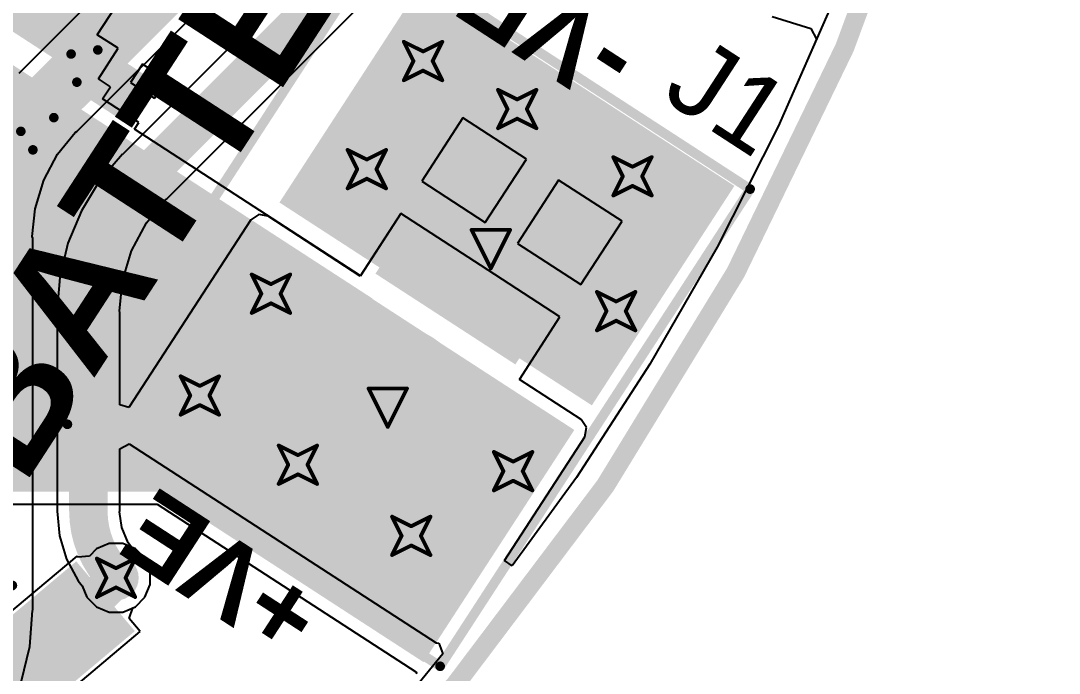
# Model space of a CAD drawing. Header units: inches. Extents: x -5 to 426, y -53 to 116.
# Drawn here: x 48.07 to 61.79, y -40.98 to -32.36 of the extents above; entities that cross this region are included whole.
import ezdxf

# ---------------------------------------------------------------- set-up
doc = ezdxf.new("R2010")
doc.units = ezdxf.units.IN
for name, color, linetype in [('Board Outline', 216, 'Continuous'), ('Bottom Layer', 5, 'Continuous'), ('Bottom Solder', 6, 'Continuous'), ('Drill Drawing', 1, 'Continuous'), ('Multi-Layer', 9, 'Continuous'), ('Pad Holes', 156, 'Continuous'), ('Top Layer', 1, 'Continuous'), ('Top Overlay', 2, 'Continuous'), ('Top Paste', 8, 'Continuous'), ('Top Solder', 216, 'Continuous'), ('Via Holes', 16, 'Continuous')]:
    doc.layers.add(name, color=color, linetype=linetype)
doc.styles.add('Arial', font='', dxfattribs={"height": 0.2})
doc.styles.add('Arial_Bold', font='', dxfattribs={"height": 0.2})
doc.styles.get('Arial').set_extended_font_data('Arial')
doc.styles.get('Arial_Bold').set_extended_font_data('Arial', bold=True)

# ---------------------------------------------------------------- blocks, each defined once
blk = doc.blocks.new('WS2812B_XF02_W_28')
at = {"layer": 'Top Layer'}
for points in [[(-3.25, 2.15), (-1.75, 2.15), (-1.75, 1.15), (-3.25, 1.15)], [(3.25, 1.15), (1.75, 1.15), (1.75, 2.15), (3.25, 2.15)], [(-3.25, -1.15), (-1.75, -1.15), (-1.75, -2.15), (-3.25, -2.15)], [(1.75, -1.15), (3.25, -1.15), (3.25, -2.15), (1.75, -2.15)]]:
    blk.add_hatch(color=1, dxfattribs=at).paths.add_polyline_path(points)
at = {"layer": 'Top Paste'}
for points in [[(-3.25, 2.15), (-1.75, 2.15), (-1.75, 1.15), (-3.25, 1.15)], [(3.25, 1.15), (1.75, 1.15), (1.75, 2.15), (3.25, 2.15)], [(-3.25, -1.15), (-1.75, -1.15), (-1.75, -2.15), (-3.25, -2.15)], [(1.75, -1.15), (3.25, -1.15), (3.25, -2.15), (1.75, -2.15)]]:
    blk.add_hatch(color=8, dxfattribs=at).paths.add_polyline_path(points)
at = {"layer": 'Top Solder'}
for points in [[(-3.352, 2.252), (-1.648, 2.252), (-1.648, 1.048), (-3.352, 1.048)], [(3.352, 1.048), (1.648, 1.048), (1.648, 2.252), (3.352, 2.252)], [(-3.352, -1.048), (-1.648, -1.048), (-1.648, -2.252), (-3.352, -2.252)], [(1.648, -1.048), (3.352, -1.048), (3.352, -2.252), (1.648, -2.252)]]:
    blk.add_hatch(color=216, dxfattribs=at).paths.add_polyline_path(points)
at = {"layer": 'Top Overlay'}
for points in [[(-2.5, 2.551, 0.127, 0.127, 0), (2.5, 2.551, 0.127, 0.127, 0)], [(-3.556, 1.803, 0.254, 0.254, 0), (-3.556, 1.549, 0.254, 0.254, 0)], [(-3.556, 1.803, 0.254, 0.254, 0), (-3.429, 1.676, 0.254, 0.254, 0)], [(-3.556, 1.549, 0.254, 0.254, 0), (-3.429, 1.676, 0.254, 0.254, 0)], [(-2.5, -2.551, 0.127, 0.127, 0), (2.5, -2.551, 0.127, 0.127, 0)]]:
    blk.add_lwpolyline(points, format="xyseb", dxfattribs=at)
for points in [[(-2.532, 2.551, 0.0635, 0.0635, 1), (-2.468, 2.551, 0.0635, 0.0635, 1)], [(2.468, 2.551, 0.0635, 0.0635, 1), (2.532, 2.551, 0.0635, 0.0635, 1)], [(-3.62, 1.803, 0.127, 0.127, 1), (-3.493, 1.803, 0.127, 0.127, 1)], [(-3.62, 1.803, 0.127, 0.127, 1), (-3.493, 1.803, 0.127, 0.127, 1)], [(-3.493, 1.676, 0.127, 0.127, 1), (-3.366, 1.676, 0.127, 0.127, 1)], [(-3.493, 1.676, 0.127, 0.127, 1), (-3.366, 1.676, 0.127, 0.127, 1)], [(-3.619, 1.549, 0.127, 0.127, 1), (-3.493, 1.549, 0.127, 0.127, 1)], [(-3.619, 1.549, 0.127, 0.127, 1), (-3.493, 1.549, 0.127, 0.127, 1)], [(-2.532, -2.551, 0.0635, 0.0635, 1), (-2.468, -2.551, 0.0635, 0.0635, 1)], [(2.468, -2.551, 0.0635, 0.0635, 1), (2.532, -2.551, 0.0635, 0.0635, 1)]]:
    blk.add_lwpolyline(points, format="xyseb", close=True, dxfattribs=at)
blk = doc.blocks.new('B2B_XH_A_LF__SN___90')
at = {"layer": 'Bottom Layer'}
blk.add_hatch(color=5, dxfattribs=at).paths.add_polyline_path([(-2.25, 1), (-0.25, 1), (-0.25, -1), (-2.25, -1)])
h = blk.add_hatch(color=5, dxfattribs=at)
edge = h.paths.add_edge_path()
edge.add_arc((1.25, 0), 1, 0, 360)
at = {"layer": 'Bottom Solder'}
blk.add_hatch(color=6, dxfattribs=at).paths.add_polyline_path([(-2.352, 1.102), (-0.148, 1.102), (-0.148, -1.102), (-2.352, -1.102)])
h = blk.add_hatch(color=6, dxfattribs=at)
edge = h.paths.add_edge_path()
edge.add_arc((1.25, 0), 1.102, 0, 360)
at = {"layer": 'Multi-Layer'}
blk.add_hatch(color=9, dxfattribs=at).paths.add_polyline_path([(-2.25, 1), (-0.25, 1), (-0.25, -1), (-2.25, -1)])
h = blk.add_hatch(color=9, dxfattribs=at)
edge = h.paths.add_edge_path()
edge.add_arc((1.25, 0), 1, 0, 360)
at = {"layer": 'Pad Holes'}
h = blk.add_hatch(color=7, dxfattribs=at)
edge = h.paths.add_edge_path()
edge.add_arc((-1.25, 0), 0.5, 0, 360)
h = blk.add_hatch(color=7, dxfattribs=at)
edge = h.paths.add_edge_path()
edge.add_arc((1.25, 0), 0.5, 0, 360)
at = {"layer": 'Top Layer'}
blk.add_hatch(color=1, dxfattribs=at).paths.add_polyline_path([(-2.25, 1), (-0.25, 1), (-0.25, -1), (-2.25, -1)])
h = blk.add_hatch(color=1, dxfattribs=at)
edge = h.paths.add_edge_path()
edge.add_arc((1.25, 0), 1, 0, 360)
at = {"layer": 'Top Solder'}
blk.add_hatch(color=216, dxfattribs=at).paths.add_polyline_path([(-2.352, 1.102), (-0.148, 1.102), (-0.148, -1.102), (-2.352, -1.102)])
h = blk.add_hatch(color=216, dxfattribs=at)
edge = h.paths.add_edge_path()
edge.add_arc((1.25, 0), 1.102, 0, 360)
at = {"layer": 'Top Overlay'}
for points in [[(-3.782, -3.432, 0.127, 0.127, 0), (-3.782, 2.442, 0.127, 0.127, 0)], [(3.74, 2.442, 0.127, 0.127, 0), (-3.782, 2.442, 0.127, 0.127, 0)], [(3.74, -3.432, 0.127, 0.127, 0), (3.74, 2.442, 0.127, 0.127, 0)], [(3.74, -3.432, 0.127, 0.127, 0), (-3.782, -3.432, 0.127, 0.127, 0)]]:
    blk.add_lwpolyline(points, format="xyseb", dxfattribs=at)
for points in [[(-3.814, 2.442, 0.0635, 0.0635, 1), (-3.75, 2.442, 0.0635, 0.0635, 1)], [(-3.814, 2.442, 0.0635, 0.0635, 1), (-3.75, 2.442, 0.0635, 0.0635, 1)], [(3.708, 2.442, 0.0635, 0.0635, 1), (3.772, 2.442, 0.0635, 0.0635, 1)], [(3.708, 2.442, 0.0635, 0.0635, 1), (3.772, 2.442, 0.0635, 0.0635, 1)], [(3.708, -3.432, 0.0635, 0.0635, 1), (3.772, -3.432, 0.0635, 0.0635, 1)], [(3.708, -3.432, 0.0635, 0.0635, 1), (3.772, -3.432, 0.0635, 0.0635, 1)]]:
    blk.add_lwpolyline(points, format="xyseb", close=True, dxfattribs=at)
blk = doc.blocks.new('C___0402_108')
at = {"layer": 'Top Layer'}
for points in [[(-0.699, -0.318), (-0.699, 0.317), (-0.241, 0.317), (-0.241, -0.318)], [(0.241, -0.318), (0.241, 0.317), (0.699, 0.317), (0.699, -0.318)]]:
    blk.add_hatch(color=1, dxfattribs=at).paths.add_polyline_path(points)
at = {"layer": 'Top Paste'}
for points in [[(-0.699, -0.318), (-0.699, 0.317), (-0.241, 0.317), (-0.241, -0.318)], [(0.241, -0.318), (0.241, 0.317), (0.699, 0.317), (0.699, -0.318)]]:
    blk.add_hatch(color=8, dxfattribs=at).paths.add_polyline_path(points)
at = {"layer": 'Top Solder'}
for points in [[(-0.758, -0.378), (-0.758, 0.377), (-0.181, 0.377), (-0.181, -0.378)], [(0.181, -0.378), (0.181, 0.377), (0.758, 0.377), (0.758, -0.378)]]:
    blk.add_hatch(color=216, dxfattribs=at).paths.add_polyline_path(points)
at = {"layer": 'Top Overlay'}
for points in [[(-0.787, -0.406, 0.127, 0.127, 0), (-0.787, 0.406, 0.127, 0.127, 0)], [(-0.279, 0.406, 0.127, 0.127, 0), (-0.787, 0.406, 0.127, 0.127, 0)], [(0.787, 0.406, 0.127, 0.127, 0), (0.279, 0.406, 0.127, 0.127, 0)], [(0.787, -0.406, 0.127, 0.127, 0), (0.787, 0.406, 0.127, 0.127, 0)], [(-0.279, -0.406, 0.127, 0.127, 0), (-0.787, -0.406, 0.127, 0.127, 0)], [(0.787, -0.406, 0.127, 0.127, 0), (0.279, -0.406, 0.127, 0.127, 0)]]:
    blk.add_lwpolyline(points, format="xyseb", dxfattribs=at)
for points in [[(-0.819, 0.406, 0.0635, 0.0635, 1), (-0.756, 0.406, 0.0635, 0.0635, 1)], [(-0.819, 0.406, 0.0635, 0.0635, 1), (-0.756, 0.406, 0.0635, 0.0635, 1)], [(-0.311, 0.406, 0.0635, 0.0635, 1), (-0.248, 0.406, 0.0635, 0.0635, 1)], [(0.248, 0.406, 0.0635, 0.0635, 1), (0.311, 0.406, 0.0635, 0.0635, 1)], [(0.756, 0.406, 0.0635, 0.0635, 1), (0.819, 0.406, 0.0635, 0.0635, 1)], [(0.756, 0.406, 0.0635, 0.0635, 1), (0.819, 0.406, 0.0635, 0.0635, 1)], [(-0.819, -0.406, 0.0635, 0.0635, 1), (-0.756, -0.406, 0.0635, 0.0635, 1)], [(-0.819, -0.406, 0.0635, 0.0635, 1), (-0.756, -0.406, 0.0635, 0.0635, 1)], [(-0.311, -0.406, 0.0635, 0.0635, 1), (-0.248, -0.406, 0.0635, 0.0635, 1)], [(0.248, -0.406, 0.0635, 0.0635, 1), (0.311, -0.406, 0.0635, 0.0635, 1)], [(0.756, -0.406, 0.0635, 0.0635, 1), (0.819, -0.406, 0.0635, 0.0635, 1)], [(0.756, -0.406, 0.0635, 0.0635, 1), (0.819, -0.406, 0.0635, 0.0635, 1)]]:
    blk.add_lwpolyline(points, format="xyseb", close=True, dxfattribs=at)
blk = doc.blocks.new('C___0805_111')
at = {"layer": 'Top Layer'}
for points in [[(-1.524, 0.762), (-0.508, 0.762), (-0.508, -0.762), (-1.524, -0.762)], [(0.508, 0.762), (1.524, 0.762), (1.524, -0.762), (0.508, -0.762)]]:
    blk.add_hatch(color=1, dxfattribs=at).paths.add_polyline_path(points)
at = {"layer": 'Top Paste'}
for points in [[(-1.524, 0.762), (-0.508, 0.762), (-0.508, -0.762), (-1.524, -0.762)], [(0.508, 0.762), (1.524, 0.762), (1.524, -0.762), (0.508, -0.762)]]:
    blk.add_hatch(color=8, dxfattribs=at).paths.add_polyline_path(points)
at = {"layer": 'Top Solder'}
for points in [[(-1.594, 0.832), (-0.438, 0.832), (-0.438, -0.832), (-1.594, -0.832)], [(0.438, 0.832), (1.594, 0.832), (1.594, -0.832), (0.438, -0.832)]]:
    blk.add_hatch(color=216, dxfattribs=at).paths.add_polyline_path(points)
at = {"layer": 'Top Overlay'}
for points in [[(-1.626, -0.864, 0.127, 0.127, 0), (-1.626, 0.864, 0.127, 0.127, 0)], [(-0.61, 0.864, 0.127, 0.127, 0), (-1.626, 0.864, 0.127, 0.127, 0)], [(1.626, 0.864, 0.127, 0.127, 0), (0.61, 0.864, 0.127, 0.127, 0)], [(1.626, -0.864, 0.127, 0.127, 0), (1.626, 0.864, 0.127, 0.127, 0)], [(-0.61, -0.864, 0.127, 0.127, 0), (-1.626, -0.864, 0.127, 0.127, 0)], [(1.626, -0.864, 0.127, 0.127, 0), (0.61, -0.864, 0.127, 0.127, 0)]]:
    blk.add_lwpolyline(points, format="xyseb", dxfattribs=at)
for points in [[(-1.657, 0.864, 0.0635, 0.0635, 1), (-1.594, 0.864, 0.0635, 0.0635, 1)], [(-1.657, 0.864, 0.0635, 0.0635, 1), (-1.594, 0.864, 0.0635, 0.0635, 1)], [(-0.641, 0.864, 0.0635, 0.0635, 1), (-0.578, 0.864, 0.0635, 0.0635, 1)], [(0.578, 0.864, 0.0635, 0.0635, 1), (0.641, 0.864, 0.0635, 0.0635, 1)], [(1.594, 0.864, 0.0635, 0.0635, 1), (1.657, 0.864, 0.0635, 0.0635, 1)], [(1.594, 0.864, 0.0635, 0.0635, 1), (1.657, 0.864, 0.0635, 0.0635, 1)], [(-1.657, -0.864, 0.0635, 0.0635, 1), (-1.594, -0.864, 0.0635, 0.0635, 1)], [(-1.657, -0.864, 0.0635, 0.0635, 1), (-1.594, -0.864, 0.0635, 0.0635, 1)], [(-0.641, -0.864, 0.0635, 0.0635, 1), (-0.578, -0.864, 0.0635, 0.0635, 1)], [(0.578, -0.864, 0.0635, 0.0635, 1), (0.641, -0.864, 0.0635, 0.0635, 1)], [(1.594, -0.864, 0.0635, 0.0635, 1), (1.657, -0.864, 0.0635, 0.0635, 1)], [(1.594, -0.864, 0.0635, 0.0635, 1), (1.657, -0.864, 0.0635, 0.0635, 1)]]:
    blk.add_lwpolyline(points, format="xyseb", close=True, dxfattribs=at)

msp = doc.modelspace()

# ---------------------------------------------------------------- hatches: boundary and pattern name
at = {"layer": 'Bottom Layer'}
for points in [[(53.372, -31.86), (51.488, -34.76), (55.617, -37.442), (57.501, -34.541)], [(51.248, -35.081), (49.511, -37.756), (53.647, -40.443), (55.385, -37.767)]]:
    msp.add_hatch(color=5, dxfattribs=at).paths.add_polyline_path(points)
h = msp.add_hatch(color=5, dxfattribs=at)
edge = h.paths.add_edge_path()
edge.add_arc((53.386, -32.89), 0.3, 0, 360)
h = msp.add_hatch(color=5, dxfattribs=at)
edge = h.paths.add_edge_path()
edge.add_arc((54.63, -33.525), 0.3, 0, 360)
h = msp.add_hatch(color=5, dxfattribs=at)
edge = h.paths.add_edge_path()
edge.add_arc((52.643, -34.319), 0.3, 0, 360)
h = msp.add_hatch(color=5, dxfattribs=at)
edge = h.paths.add_edge_path()
edge.add_arc((56.154, -34.414), 0.3, 0, 360)
h = msp.add_hatch(color=5, dxfattribs=at)
edge = h.paths.add_edge_path()
edge.add_arc((51.376, -35.966), 0.3, 0, 360)
h = msp.add_hatch(color=5, dxfattribs=at)
edge = h.paths.add_edge_path()
edge.add_arc((55.938, -36.196), 0.3, 0, 360)
h = msp.add_hatch(color=5, dxfattribs=at)
edge = h.paths.add_edge_path()
edge.add_arc((50.436, -37.312), 0.3, 0, 360)
h = msp.add_hatch(color=5, dxfattribs=at)
edge = h.paths.add_edge_path()
edge.add_arc((51.732, -38.227), 0.3, 0, 360)
h = msp.add_hatch(color=5, dxfattribs=at)
edge = h.paths.add_edge_path()
edge.add_arc((54.576, -38.312), 0.3, 0, 360)
h = msp.add_hatch(color=5, dxfattribs=at)
edge = h.paths.add_edge_path()
edge.add_arc((53.23, -39.167), 0.3, 0, 360)
h = msp.add_hatch(color=5, dxfattribs=at)
edge = h.paths.add_edge_path()
edge.add_arc((49.328, -39.722), 0.3, 0, 360)
at = {"layer": 'Top Layer'}
for points in [[(47.064, -32.358), (46.159, -33.752), (51.815, -37.425), (52.72, -36.031)], [(47.03, -32.395), (44.157, -35.819), (46.227, -37.557), (49.1, -34.133)], [(50.572, -34.642), (48.579, -37.71), (53.392, -40.836), (55.385, -37.767)], [(40.441, -38.583), (51.151, -38.583), (51.151, -35.033), (40.441, -35.033)]]:
    msp.add_hatch(color=1, dxfattribs=at).paths.add_polyline_path(points)
h = msp.add_hatch(color=1, dxfattribs=at)
edge = h.paths.add_edge_path()
edge.add_arc((53.386, -32.89), 0.3, 0, 360)
h = msp.add_hatch(color=1, dxfattribs=at)
edge = h.paths.add_edge_path()
edge.add_arc((54.63, -33.525), 0.3, 0, 360)
h = msp.add_hatch(color=1, dxfattribs=at)
edge = h.paths.add_edge_path()
edge.add_arc((52.643, -34.319), 0.3, 0, 360)
h = msp.add_hatch(color=1, dxfattribs=at)
edge = h.paths.add_edge_path()
edge.add_arc((56.154, -34.414), 0.3, 0, 360)
h = msp.add_hatch(color=1, dxfattribs=at)
edge = h.paths.add_edge_path()
edge.add_arc((51.376, -35.966), 0.3, 0, 360)
h = msp.add_hatch(color=1, dxfattribs=at)
edge = h.paths.add_edge_path()
edge.add_arc((55.938, -36.196), 0.3, 0, 360)
h = msp.add_hatch(color=1, dxfattribs=at)
edge = h.paths.add_edge_path()
edge.add_arc((50.436, -37.312), 0.3, 0, 360)
h = msp.add_hatch(color=1, dxfattribs=at)
edge = h.paths.add_edge_path()
edge.add_arc((51.732, -38.227), 0.3, 0, 360)
h = msp.add_hatch(color=1, dxfattribs=at)
edge = h.paths.add_edge_path()
edge.add_arc((54.576, -38.312), 0.3, 0, 360)
h = msp.add_hatch(color=1, dxfattribs=at)
edge = h.paths.add_edge_path()
edge.add_arc((53.23, -39.167), 0.3, 0, 360)
h = msp.add_hatch(color=1, dxfattribs=at)
edge = h.paths.add_edge_path()
edge.add_arc((49.328, -39.722), 0.3, 0, 360)
at = {"layer": 'Via Holes'}
h = msp.add_hatch(color=7, dxfattribs=at)
edge = h.paths.add_edge_path()
edge.add_arc((53.386, -32.89), 0.15, 0, 360)
h = msp.add_hatch(color=7, dxfattribs=at)
edge = h.paths.add_edge_path()
edge.add_arc((54.63, -33.525), 0.15, 0, 360)
h = msp.add_hatch(color=7, dxfattribs=at)
edge = h.paths.add_edge_path()
edge.add_arc((52.643, -34.319), 0.15, 0, 360)
h = msp.add_hatch(color=7, dxfattribs=at)
edge = h.paths.add_edge_path()
edge.add_arc((56.154, -34.414), 0.15, 0, 360)
h = msp.add_hatch(color=7, dxfattribs=at)
edge = h.paths.add_edge_path()
edge.add_arc((51.376, -35.966), 0.15, 0, 360)
h = msp.add_hatch(color=7, dxfattribs=at)
edge = h.paths.add_edge_path()
edge.add_arc((55.938, -36.196), 0.15, 0, 360)
h = msp.add_hatch(color=7, dxfattribs=at)
edge = h.paths.add_edge_path()
edge.add_arc((50.436, -37.312), 0.15, 0, 360)
h = msp.add_hatch(color=7, dxfattribs=at)
edge = h.paths.add_edge_path()
edge.add_arc((51.732, -38.227), 0.15, 0, 360)
h = msp.add_hatch(color=7, dxfattribs=at)
edge = h.paths.add_edge_path()
edge.add_arc((54.576, -38.312), 0.15, 0, 360)
h = msp.add_hatch(color=7, dxfattribs=at)
edge = h.paths.add_edge_path()
edge.add_arc((53.23, -39.167), 0.15, 0, 360)
h = msp.add_hatch(color=7, dxfattribs=at)
edge = h.paths.add_edge_path()
edge.add_arc((49.328, -39.722), 0.15, 0, 360)

# ---------------------------------------------------------------- linework, layer by layer
at = {"layer": 'Board Outline'}
msp.add_lwpolyline([(49.772, 6.348, 0.254, 0.254, -1.144567), (-0.298, -38.441, 0.254, 0.254, 0)], format="xyseb", dxfattribs=at)
at = {"layer": 'Bottom Layer'}
for p, q in [((56.359, -24.736), (48.042, -33.053)), ((48.811, -33.822), (57.128, -25.505)), ((58.075, -25.463), (49.414, -34.124)), ((50, -34.71), (58.661, -26.049)), ((58.799, -32.12), (58.079, -33.754)), ((53.913, -33.642), (53.369, -34.48)), ((54.752, -34.186), (53.913, -33.642)), ((58.079, -33.754), (57.273, -35.349)), ((48.557, -34.12), (48.79, -33.836)), ((48.79, -33.836), (48.811, -33.822)), ((48.372, -34.467), (48.557, -34.12)), ((49.413, -34.123), (49.112, -34.476)), ((49.414, -34.124), (49.413, -34.123)), ((54.207, -35.025), (54.752, -34.186)), ((48.258, -34.843), (48.372, -34.467)), ((49.112, -34.476), (48.87, -34.871)), ((53.369, -34.48), (54.207, -35.025)), ((55.178, -34.463), (54.633, -35.302)), ((56.017, -35.008), (55.178, -34.463)), ((49.731, -35.029), (49.984, -34.721)), ((49.984, -34.721), (50, -34.71)), ((48.222, -35.209), (48.258, -34.843)), ((48.87, -34.871), (48.692, -35.3)), ((51.11, -34.991), (49.499, -37.471)), ((51.214, -34.92), (51.11, -34.991)), ((51.338, -34.943), (51.214, -34.92)), ((52.555, -35.733), (51.338, -34.943)), ((53.092, -34.906), (52.555, -35.733)), ((54.144, -35.589), (53.092, -34.906)), ((49.534, -35.398), (49.731, -35.029)), ((55.472, -35.846), (56.017, -35.008)), ((48.227, -35.233), (48.222, -35.209)), ((48.227, -40.148), (48.227, -35.233)), ((48.692, -35.3), (48.584, -35.751)), ((49.413, -35.797), (49.534, -35.398)), ((54.633, -35.302), (55.472, -35.846)), ((57.273, -35.349), (56.384, -36.898)), ((55.195, -36.272), (54.144, -35.589)), ((48.584, -35.751), (48.548, -36.213)), ((49.374, -36.195), (49.413, -35.797)), ((48.548, -36.213), (48.549, -36.213)), ((48.549, -36.213), (48.549, -38.841)), ((49.377, -36.213), (49.374, -36.195)), ((49.377, -37.435), (49.377, -36.213)), ((54.659, -37.099), (55.195, -36.272)), ((56.384, -36.898), (55.413, -38.397)), ((55.475, -37.629), (54.659, -37.099)), ((49.499, -37.471), (49.377, -37.435)), ((55.546, -37.733), (55.475, -37.629)), ((55.523, -37.857), (55.546, -37.733)), ((54.461, -39.493), (55.523, -37.857)), ((49.377, -38.018), (49.504, -37.949)), ((49.504, -37.949), (53.558, -40.581)), ((49.377, -38.841), (49.377, -38.018)), ((55.413, -38.397), (54.565, -39.565)), ((48.549, -38.841), (48.549, -38.841)), ((48.549, -38.841), (48.581, -39.165)), ((49.376, -38.848), (49.377, -38.841)), ((49.403, -39.057), (49.376, -38.848)), ((49.487, -39.258), (49.403, -39.057)), ((48.581, -39.165), (48.675, -39.476)), ((49.532, -39.316), (49.487, -39.258)), ((49.584, -39.338), (49.532, -39.316)), ((49.711, -39.465), (49.584, -39.338)), ((48.675, -39.476), (48.828, -39.763)), ((49.78, -39.632), (49.711, -39.465)), ((54.565, -39.565), (54.461, -39.493)), ((49.78, -39.812), (49.78, -39.632)), ((48.828, -39.763), (48.883, -39.829)), ((48.883, -39.829), (48.944, -39.978)), ((49.711, -39.978), (49.78, -39.812)), ((48.944, -39.978), (49.072, -40.105)), ((49.584, -40.105), (49.711, -39.978)), ((48.188, -40.63), (48.225, -40.156)), ((48.225, -40.156), (48.227, -40.148)), ((49.072, -40.105), (49.238, -40.174)), ((49.238, -40.174), (49.418, -40.174)), ((49.418, -40.174), (49.584, -40.105)), ((53.558, -40.581), (53.596, -40.588)), ((53.596, -40.588), (53.647, -40.727)), ((48.075, -41.101), (48.188, -40.63)), ((53.647, -40.727), (53.239, -41.23))]:
    msp.add_line(p, q, dxfattribs=at)
for points in [[(48.427, -33.437, 0.762, 0.762, 0), (56.743, -25.121, 0.762, 0.762, 0)], [(49.707, -34.417, 0.508, 0.508, 0), (58.368, -25.756, 0.508, 0.508, 0)], [(47.683, -35.233, 0.762, 0.762, -0.198912), (48.427, -33.437, 0.762, 0.762, 0)], [(48.963, -36.213, 0.508, 0.508, -0.198912), (49.707, -34.417, 0.508, 0.508, 0)], [(48.963, -38.841, 0.508, 0.508, 0), (48.963, -36.213, 0.508, 0.508, 0)], [(49.328, -39.722, 0.508, 0.508, -0.198912), (48.963, -38.841, 0.508, 0.508, 0)]]:
    msp.add_lwpolyline(points, format="xyseb", dxfattribs=at)
for points in [[(48.236, -33.437, 0.381, 0.381, 1), (48.617, -33.437, 0.381, 0.381, 1)], [(48.236, -33.437, 0.381, 0.381, 1), (48.617, -33.437, 0.381, 0.381, 1)], [(49.58, -34.417, 0.254, 0.254, 1), (49.834, -34.417, 0.254, 0.254, 1)], [(49.58, -34.417, 0.254, 0.254, 1), (49.834, -34.417, 0.254, 0.254, 1)], [(48.836, -36.213, 0.254, 0.254, 1), (49.09, -36.213, 0.254, 0.254, 1)], [(48.836, -36.213, 0.254, 0.254, 1), (49.09, -36.213, 0.254, 0.254, 1)], [(48.836, -38.841, 0.254, 0.254, 1), (49.09, -38.841, 0.254, 0.254, 1)], [(48.836, -38.841, 0.254, 0.254, 1), (49.09, -38.841, 0.254, 0.254, 1)], [(49.201, -39.722, 0.254, 0.254, 1), (49.455, -39.722, 0.254, 0.254, 1)]]:
    msp.add_lwpolyline(points, format="xyseb", close=True, dxfattribs=at)
at = {"layer": 'Drill Drawing'}
for points in [[(53.132, -32.636, 0.0508, 0.0508, 0), (53.386, -32.763, 0.0508, 0.0508, 0)], [(53.132, -32.636, 0.0508, 0.0508, 0), (53.259, -32.89, 0.0508, 0.0508, 0)], [(53.386, -32.763, 0.0508, 0.0508, 0), (53.64, -32.636, 0.0508, 0.0508, 0)], [(53.513, -32.89, 0.0508, 0.0508, 0), (53.64, -32.636, 0.0508, 0.0508, 0)], [(53.132, -33.144, 0.0508, 0.0508, 0), (53.259, -32.89, 0.0508, 0.0508, 0)], [(53.513, -32.89, 0.0508, 0.0508, 0), (53.64, -33.144, 0.0508, 0.0508, 0)], [(53.132, -33.144, 0.0508, 0.0508, 0), (53.386, -33.017, 0.0508, 0.0508, 0)], [(53.386, -33.017, 0.0508, 0.0508, 0), (53.64, -33.144, 0.0508, 0.0508, 0)], [(54.376, -33.271, 0.0508, 0.0508, 0), (54.63, -33.398, 0.0508, 0.0508, 0)], [(54.376, -33.271, 0.0508, 0.0508, 0), (54.503, -33.525, 0.0508, 0.0508, 0)], [(54.63, -33.398, 0.0508, 0.0508, 0), (54.884, -33.271, 0.0508, 0.0508, 0)], [(54.757, -33.525, 0.0508, 0.0508, 0), (54.884, -33.271, 0.0508, 0.0508, 0)], [(54.376, -33.779, 0.0508, 0.0508, 0), (54.503, -33.525, 0.0508, 0.0508, 0)], [(54.757, -33.525, 0.0508, 0.0508, 0), (54.884, -33.779, 0.0508, 0.0508, 0)], [(54.376, -33.779, 0.0508, 0.0508, 0), (54.63, -33.652, 0.0508, 0.0508, 0)], [(54.63, -33.652, 0.0508, 0.0508, 0), (54.884, -33.779, 0.0508, 0.0508, 0)], [(52.389, -34.065, 0.0508, 0.0508, 0), (52.643, -34.192, 0.0508, 0.0508, 0)], [(52.389, -34.065, 0.0508, 0.0508, 0), (52.516, -34.319, 0.0508, 0.0508, 0)], [(52.643, -34.192, 0.0508, 0.0508, 0), (52.897, -34.065, 0.0508, 0.0508, 0)], [(52.77, -34.319, 0.0508, 0.0508, 0), (52.897, -34.065, 0.0508, 0.0508, 0)], [(55.9, -34.16, 0.0508, 0.0508, 0), (56.154, -34.287, 0.0508, 0.0508, 0)], [(55.9, -34.16, 0.0508, 0.0508, 0), (56.027, -34.414, 0.0508, 0.0508, 0)], [(56.154, -34.287, 0.0508, 0.0508, 0), (56.408, -34.16, 0.0508, 0.0508, 0)], [(56.281, -34.414, 0.0508, 0.0508, 0), (56.408, -34.16, 0.0508, 0.0508, 0)], [(52.389, -34.573, 0.0508, 0.0508, 0), (52.516, -34.319, 0.0508, 0.0508, 0)], [(52.77, -34.319, 0.0508, 0.0508, 0), (52.897, -34.573, 0.0508, 0.0508, 0)], [(52.389, -34.573, 0.0508, 0.0508, 0), (52.643, -34.446, 0.0508, 0.0508, 0)], [(52.643, -34.446, 0.0508, 0.0508, 0), (52.897, -34.573, 0.0508, 0.0508, 0)], [(55.9, -34.668, 0.0508, 0.0508, 0), (56.027, -34.414, 0.0508, 0.0508, 0)], [(56.281, -34.414, 0.0508, 0.0508, 0), (56.408, -34.668, 0.0508, 0.0508, 0)], [(55.9, -34.668, 0.0508, 0.0508, 0), (56.154, -34.541, 0.0508, 0.0508, 0)], [(56.154, -34.541, 0.0508, 0.0508, 0), (56.408, -34.668, 0.0508, 0.0508, 0)], [(54.028, -35.122, 0.0508, 0.0508, 0), (54.536, -35.122, 0.0508, 0.0508, 0)], [(54.028, -35.122, 0.0508, 0.0508, 0), (54.282, -35.63, 0.0508, 0.0508, 0)], [(54.282, -35.63, 0.0508, 0.0508, 0), (54.536, -35.122, 0.0508, 0.0508, 0)], [(51.122, -35.712, 0.0508, 0.0508, 0), (51.376, -35.839, 0.0508, 0.0508, 0)], [(51.122, -35.712, 0.0508, 0.0508, 0), (51.249, -35.966, 0.0508, 0.0508, 0)], [(51.376, -35.839, 0.0508, 0.0508, 0), (51.63, -35.712, 0.0508, 0.0508, 0)], [(51.503, -35.966, 0.0508, 0.0508, 0), (51.63, -35.712, 0.0508, 0.0508, 0)], [(51.122, -36.22, 0.0508, 0.0508, 0), (51.249, -35.966, 0.0508, 0.0508, 0)], [(51.503, -35.966, 0.0508, 0.0508, 0), (51.63, -36.22, 0.0508, 0.0508, 0)], [(55.684, -35.942, 0.0508, 0.0508, 0), (55.938, -36.069, 0.0508, 0.0508, 0)], [(55.684, -35.942, 0.0508, 0.0508, 0), (55.811, -36.196, 0.0508, 0.0508, 0)], [(55.938, -36.069, 0.0508, 0.0508, 0), (56.192, -35.942, 0.0508, 0.0508, 0)], [(56.065, -36.196, 0.0508, 0.0508, 0), (56.192, -35.942, 0.0508, 0.0508, 0)], [(51.122, -36.22, 0.0508, 0.0508, 0), (51.376, -36.093, 0.0508, 0.0508, 0)], [(51.376, -36.093, 0.0508, 0.0508, 0), (51.63, -36.22, 0.0508, 0.0508, 0)], [(55.684, -36.45, 0.0508, 0.0508, 0), (55.811, -36.196, 0.0508, 0.0508, 0)], [(56.065, -36.196, 0.0508, 0.0508, 0), (56.192, -36.45, 0.0508, 0.0508, 0)], [(55.684, -36.45, 0.0508, 0.0508, 0), (55.938, -36.323, 0.0508, 0.0508, 0)], [(55.938, -36.323, 0.0508, 0.0508, 0), (56.192, -36.45, 0.0508, 0.0508, 0)], [(50.182, -37.058, 0.0508, 0.0508, 0), (50.436, -37.185, 0.0508, 0.0508, 0)], [(50.182, -37.058, 0.0508, 0.0508, 0), (50.309, -37.312, 0.0508, 0.0508, 0)], [(50.436, -37.185, 0.0508, 0.0508, 0), (50.69, -37.058, 0.0508, 0.0508, 0)], [(50.563, -37.312, 0.0508, 0.0508, 0), (50.69, -37.058, 0.0508, 0.0508, 0)], [(52.666, -37.219, 0.0508, 0.0508, 0), (53.174, -37.219, 0.0508, 0.0508, 0)], [(52.666, -37.219, 0.0508, 0.0508, 0), (52.92, -37.727, 0.0508, 0.0508, 0)], [(52.92, -37.727, 0.0508, 0.0508, 0), (53.174, -37.219, 0.0508, 0.0508, 0)], [(50.182, -37.566, 0.0508, 0.0508, 0), (50.309, -37.312, 0.0508, 0.0508, 0)], [(50.563, -37.312, 0.0508, 0.0508, 0), (50.69, -37.566, 0.0508, 0.0508, 0)], [(50.182, -37.566, 0.0508, 0.0508, 0), (50.436, -37.439, 0.0508, 0.0508, 0)], [(50.436, -37.439, 0.0508, 0.0508, 0), (50.69, -37.566, 0.0508, 0.0508, 0)], [(51.478, -37.973, 0.0508, 0.0508, 0), (51.732, -38.1, 0.0508, 0.0508, 0)], [(51.478, -37.973, 0.0508, 0.0508, 0), (51.605, -38.227, 0.0508, 0.0508, 0)], [(51.732, -38.1, 0.0508, 0.0508, 0), (51.986, -37.973, 0.0508, 0.0508, 0)], [(51.859, -38.227, 0.0508, 0.0508, 0), (51.986, -37.973, 0.0508, 0.0508, 0)], [(54.322, -38.058, 0.0508, 0.0508, 0), (54.576, -38.185, 0.0508, 0.0508, 0)], [(54.322, -38.058, 0.0508, 0.0508, 0), (54.449, -38.312, 0.0508, 0.0508, 0)], [(54.576, -38.185, 0.0508, 0.0508, 0), (54.83, -38.058, 0.0508, 0.0508, 0)], [(54.703, -38.312, 0.0508, 0.0508, 0), (54.83, -38.058, 0.0508, 0.0508, 0)], [(51.478, -38.481, 0.0508, 0.0508, 0), (51.605, -38.227, 0.0508, 0.0508, 0)], [(51.859, -38.227, 0.0508, 0.0508, 0), (51.986, -38.481, 0.0508, 0.0508, 0)], [(54.322, -38.566, 0.0508, 0.0508, 0), (54.449, -38.312, 0.0508, 0.0508, 0)], [(54.703, -38.312, 0.0508, 0.0508, 0), (54.83, -38.566, 0.0508, 0.0508, 0)], [(51.478, -38.481, 0.0508, 0.0508, 0), (51.732, -38.354, 0.0508, 0.0508, 0)], [(51.732, -38.354, 0.0508, 0.0508, 0), (51.986, -38.481, 0.0508, 0.0508, 0)], [(54.322, -38.566, 0.0508, 0.0508, 0), (54.576, -38.439, 0.0508, 0.0508, 0)], [(54.576, -38.439, 0.0508, 0.0508, 0), (54.83, -38.566, 0.0508, 0.0508, 0)], [(52.976, -38.913, 0.0508, 0.0508, 0), (53.23, -39.04, 0.0508, 0.0508, 0)], [(52.976, -38.913, 0.0508, 0.0508, 0), (53.103, -39.167, 0.0508, 0.0508, 0)], [(53.23, -39.04, 0.0508, 0.0508, 0), (53.484, -38.913, 0.0508, 0.0508, 0)], [(53.357, -39.167, 0.0508, 0.0508, 0), (53.484, -38.913, 0.0508, 0.0508, 0)], [(52.976, -39.421, 0.0508, 0.0508, 0), (53.103, -39.167, 0.0508, 0.0508, 0)], [(53.357, -39.167, 0.0508, 0.0508, 0), (53.484, -39.421, 0.0508, 0.0508, 0)], [(52.976, -39.421, 0.0508, 0.0508, 0), (53.23, -39.294, 0.0508, 0.0508, 0)], [(53.23, -39.294, 0.0508, 0.0508, 0), (53.484, -39.421, 0.0508, 0.0508, 0)], [(49.074, -39.468, 0.0508, 0.0508, 0), (49.328, -39.595, 0.0508, 0.0508, 0)], [(49.074, -39.468, 0.0508, 0.0508, 0), (49.201, -39.722, 0.0508, 0.0508, 0)], [(49.328, -39.595, 0.0508, 0.0508, 0), (49.582, -39.468, 0.0508, 0.0508, 0)], [(49.455, -39.722, 0.0508, 0.0508, 0), (49.582, -39.468, 0.0508, 0.0508, 0)], [(49.074, -39.976, 0.0508, 0.0508, 0), (49.201, -39.722, 0.0508, 0.0508, 0)], [(49.455, -39.722, 0.0508, 0.0508, 0), (49.582, -39.976, 0.0508, 0.0508, 0)], [(49.074, -39.976, 0.0508, 0.0508, 0), (49.328, -39.849, 0.0508, 0.0508, 0)], [(49.328, -39.849, 0.0508, 0.0508, 0), (49.582, -39.976, 0.0508, 0.0508, 0)]]:
    msp.add_lwpolyline(points, format="xyseb", dxfattribs=at)
for points in [[(53.119, -32.636, 0.0254, 0.0254, 1), (53.145, -32.636, 0.0254, 0.0254, 1)], [(53.119, -32.636, 0.0254, 0.0254, 1), (53.145, -32.636, 0.0254, 0.0254, 1)], [(53.627, -32.636, 0.0254, 0.0254, 1), (53.653, -32.636, 0.0254, 0.0254, 1)], [(53.627, -32.636, 0.0254, 0.0254, 1), (53.653, -32.636, 0.0254, 0.0254, 1)], [(53.373, -32.763, 0.0254, 0.0254, 1), (53.399, -32.763, 0.0254, 0.0254, 1)], [(53.373, -32.763, 0.0254, 0.0254, 1), (53.399, -32.763, 0.0254, 0.0254, 1)], [(53.246, -32.89, 0.0254, 0.0254, 1), (53.272, -32.89, 0.0254, 0.0254, 1)], [(53.246, -32.89, 0.0254, 0.0254, 1), (53.272, -32.89, 0.0254, 0.0254, 1)], [(53.5, -32.89, 0.0254, 0.0254, 1), (53.526, -32.89, 0.0254, 0.0254, 1)], [(53.5, -32.89, 0.0254, 0.0254, 1), (53.526, -32.89, 0.0254, 0.0254, 1)], [(53.373, -33.017, 0.0254, 0.0254, 1), (53.399, -33.017, 0.0254, 0.0254, 1)], [(53.373, -33.017, 0.0254, 0.0254, 1), (53.399, -33.017, 0.0254, 0.0254, 1)], [(53.119, -33.144, 0.0254, 0.0254, 1), (53.145, -33.144, 0.0254, 0.0254, 1)], [(53.119, -33.144, 0.0254, 0.0254, 1), (53.145, -33.144, 0.0254, 0.0254, 1)], [(53.627, -33.144, 0.0254, 0.0254, 1), (53.653, -33.144, 0.0254, 0.0254, 1)], [(53.627, -33.144, 0.0254, 0.0254, 1), (53.653, -33.144, 0.0254, 0.0254, 1)], [(54.364, -33.271, 0.0254, 0.0254, 1), (54.389, -33.271, 0.0254, 0.0254, 1)], [(54.364, -33.271, 0.0254, 0.0254, 1), (54.389, -33.271, 0.0254, 0.0254, 1)], [(54.872, -33.271, 0.0254, 0.0254, 1), (54.897, -33.271, 0.0254, 0.0254, 1)], [(54.872, -33.271, 0.0254, 0.0254, 1), (54.897, -33.271, 0.0254, 0.0254, 1)], [(54.618, -33.398, 0.0254, 0.0254, 1), (54.643, -33.398, 0.0254, 0.0254, 1)], [(54.618, -33.398, 0.0254, 0.0254, 1), (54.643, -33.398, 0.0254, 0.0254, 1)], [(54.491, -33.525, 0.0254, 0.0254, 1), (54.516, -33.525, 0.0254, 0.0254, 1)], [(54.491, -33.525, 0.0254, 0.0254, 1), (54.516, -33.525, 0.0254, 0.0254, 1)], [(54.745, -33.525, 0.0254, 0.0254, 1), (54.77, -33.525, 0.0254, 0.0254, 1)], [(54.745, -33.525, 0.0254, 0.0254, 1), (54.77, -33.525, 0.0254, 0.0254, 1)], [(54.364, -33.779, 0.0254, 0.0254, 1), (54.389, -33.779, 0.0254, 0.0254, 1)], [(54.364, -33.779, 0.0254, 0.0254, 1), (54.389, -33.779, 0.0254, 0.0254, 1)], [(54.618, -33.652, 0.0254, 0.0254, 1), (54.643, -33.652, 0.0254, 0.0254, 1)], [(54.618, -33.652, 0.0254, 0.0254, 1), (54.643, -33.652, 0.0254, 0.0254, 1)], [(54.872, -33.779, 0.0254, 0.0254, 1), (54.897, -33.779, 0.0254, 0.0254, 1)], [(54.872, -33.779, 0.0254, 0.0254, 1), (54.897, -33.779, 0.0254, 0.0254, 1)], [(52.376, -34.065, 0.0254, 0.0254, 1), (52.402, -34.065, 0.0254, 0.0254, 1)], [(52.376, -34.065, 0.0254, 0.0254, 1), (52.402, -34.065, 0.0254, 0.0254, 1)], [(52.63, -34.192, 0.0254, 0.0254, 1), (52.656, -34.192, 0.0254, 0.0254, 1)], [(52.63, -34.192, 0.0254, 0.0254, 1), (52.656, -34.192, 0.0254, 0.0254, 1)], [(52.884, -34.065, 0.0254, 0.0254, 1), (52.91, -34.065, 0.0254, 0.0254, 1)], [(52.884, -34.065, 0.0254, 0.0254, 1), (52.91, -34.065, 0.0254, 0.0254, 1)], [(55.888, -34.16, 0.0254, 0.0254, 1), (55.913, -34.16, 0.0254, 0.0254, 1)], [(55.888, -34.16, 0.0254, 0.0254, 1), (55.913, -34.16, 0.0254, 0.0254, 1)], [(56.396, -34.16, 0.0254, 0.0254, 1), (56.421, -34.16, 0.0254, 0.0254, 1)], [(56.396, -34.16, 0.0254, 0.0254, 1), (56.421, -34.16, 0.0254, 0.0254, 1)], [(52.503, -34.319, 0.0254, 0.0254, 1), (52.529, -34.319, 0.0254, 0.0254, 1)], [(52.503, -34.319, 0.0254, 0.0254, 1), (52.529, -34.319, 0.0254, 0.0254, 1)], [(52.757, -34.319, 0.0254, 0.0254, 1), (52.783, -34.319, 0.0254, 0.0254, 1)], [(52.757, -34.319, 0.0254, 0.0254, 1), (52.783, -34.319, 0.0254, 0.0254, 1)], [(56.142, -34.287, 0.0254, 0.0254, 1), (56.167, -34.287, 0.0254, 0.0254, 1)], [(56.142, -34.287, 0.0254, 0.0254, 1), (56.167, -34.287, 0.0254, 0.0254, 1)], [(52.63, -34.446, 0.0254, 0.0254, 1), (52.656, -34.446, 0.0254, 0.0254, 1)], [(52.63, -34.446, 0.0254, 0.0254, 1), (52.656, -34.446, 0.0254, 0.0254, 1)], [(56.015, -34.414, 0.0254, 0.0254, 1), (56.04, -34.414, 0.0254, 0.0254, 1)], [(56.015, -34.414, 0.0254, 0.0254, 1), (56.04, -34.414, 0.0254, 0.0254, 1)], [(56.269, -34.414, 0.0254, 0.0254, 1), (56.294, -34.414, 0.0254, 0.0254, 1)], [(56.269, -34.414, 0.0254, 0.0254, 1), (56.294, -34.414, 0.0254, 0.0254, 1)], [(52.376, -34.573, 0.0254, 0.0254, 1), (52.402, -34.573, 0.0254, 0.0254, 1)], [(52.376, -34.573, 0.0254, 0.0254, 1), (52.402, -34.573, 0.0254, 0.0254, 1)], [(52.884, -34.573, 0.0254, 0.0254, 1), (52.91, -34.573, 0.0254, 0.0254, 1)], [(52.884, -34.573, 0.0254, 0.0254, 1), (52.91, -34.573, 0.0254, 0.0254, 1)], [(56.142, -34.541, 0.0254, 0.0254, 1), (56.167, -34.541, 0.0254, 0.0254, 1)], [(56.142, -34.541, 0.0254, 0.0254, 1), (56.167, -34.541, 0.0254, 0.0254, 1)], [(55.888, -34.668, 0.0254, 0.0254, 1), (55.913, -34.668, 0.0254, 0.0254, 1)], [(55.888, -34.668, 0.0254, 0.0254, 1), (55.913, -34.668, 0.0254, 0.0254, 1)], [(56.396, -34.668, 0.0254, 0.0254, 1), (56.421, -34.668, 0.0254, 0.0254, 1)], [(56.396, -34.668, 0.0254, 0.0254, 1), (56.421, -34.668, 0.0254, 0.0254, 1)], [(54.015, -35.122, 0.0254, 0.0254, 1), (54.041, -35.122, 0.0254, 0.0254, 1)], [(54.015, -35.122, 0.0254, 0.0254, 1), (54.041, -35.122, 0.0254, 0.0254, 1)], [(54.523, -35.122, 0.0254, 0.0254, 1), (54.549, -35.122, 0.0254, 0.0254, 1)], [(54.523, -35.122, 0.0254, 0.0254, 1), (54.549, -35.122, 0.0254, 0.0254, 1)], [(54.269, -35.63, 0.0254, 0.0254, 1), (54.295, -35.63, 0.0254, 0.0254, 1)], [(54.269, -35.63, 0.0254, 0.0254, 1), (54.295, -35.63, 0.0254, 0.0254, 1)], [(51.109, -35.712, 0.0254, 0.0254, 1), (51.135, -35.712, 0.0254, 0.0254, 1)], [(51.109, -35.712, 0.0254, 0.0254, 1), (51.135, -35.712, 0.0254, 0.0254, 1)], [(51.363, -35.839, 0.0254, 0.0254, 1), (51.389, -35.839, 0.0254, 0.0254, 1)], [(51.363, -35.839, 0.0254, 0.0254, 1), (51.389, -35.839, 0.0254, 0.0254, 1)], [(51.617, -35.712, 0.0254, 0.0254, 1), (51.643, -35.712, 0.0254, 0.0254, 1)], [(51.617, -35.712, 0.0254, 0.0254, 1), (51.643, -35.712, 0.0254, 0.0254, 1)], [(51.236, -35.966, 0.0254, 0.0254, 1), (51.262, -35.966, 0.0254, 0.0254, 1)], [(51.236, -35.966, 0.0254, 0.0254, 1), (51.262, -35.966, 0.0254, 0.0254, 1)], [(51.49, -35.966, 0.0254, 0.0254, 1), (51.516, -35.966, 0.0254, 0.0254, 1)], [(51.49, -35.966, 0.0254, 0.0254, 1), (51.516, -35.966, 0.0254, 0.0254, 1)], [(55.671, -35.942, 0.0254, 0.0254, 1), (55.697, -35.942, 0.0254, 0.0254, 1)], [(55.671, -35.942, 0.0254, 0.0254, 1), (55.697, -35.942, 0.0254, 0.0254, 1)], [(56.179, -35.942, 0.0254, 0.0254, 1), (56.205, -35.942, 0.0254, 0.0254, 1)], [(56.179, -35.942, 0.0254, 0.0254, 1), (56.205, -35.942, 0.0254, 0.0254, 1)], [(51.363, -36.093, 0.0254, 0.0254, 1), (51.389, -36.093, 0.0254, 0.0254, 1)], [(51.363, -36.093, 0.0254, 0.0254, 1), (51.389, -36.093, 0.0254, 0.0254, 1)], [(55.925, -36.069, 0.0254, 0.0254, 1), (55.951, -36.069, 0.0254, 0.0254, 1)], [(55.925, -36.069, 0.0254, 0.0254, 1), (55.951, -36.069, 0.0254, 0.0254, 1)], [(51.109, -36.22, 0.0254, 0.0254, 1), (51.135, -36.22, 0.0254, 0.0254, 1)], [(51.109, -36.22, 0.0254, 0.0254, 1), (51.135, -36.22, 0.0254, 0.0254, 1)], [(51.617, -36.22, 0.0254, 0.0254, 1), (51.643, -36.22, 0.0254, 0.0254, 1)], [(51.617, -36.22, 0.0254, 0.0254, 1), (51.643, -36.22, 0.0254, 0.0254, 1)], [(55.798, -36.196, 0.0254, 0.0254, 1), (55.824, -36.196, 0.0254, 0.0254, 1)], [(55.798, -36.196, 0.0254, 0.0254, 1), (55.824, -36.196, 0.0254, 0.0254, 1)], [(56.052, -36.196, 0.0254, 0.0254, 1), (56.078, -36.196, 0.0254, 0.0254, 1)], [(56.052, -36.196, 0.0254, 0.0254, 1), (56.078, -36.196, 0.0254, 0.0254, 1)], [(55.925, -36.323, 0.0254, 0.0254, 1), (55.951, -36.323, 0.0254, 0.0254, 1)], [(55.925, -36.323, 0.0254, 0.0254, 1), (55.951, -36.323, 0.0254, 0.0254, 1)], [(55.671, -36.45, 0.0254, 0.0254, 1), (55.697, -36.45, 0.0254, 0.0254, 1)], [(55.671, -36.45, 0.0254, 0.0254, 1), (55.697, -36.45, 0.0254, 0.0254, 1)], [(56.179, -36.45, 0.0254, 0.0254, 1), (56.205, -36.45, 0.0254, 0.0254, 1)], [(56.179, -36.45, 0.0254, 0.0254, 1), (56.205, -36.45, 0.0254, 0.0254, 1)], [(50.17, -37.058, 0.0254, 0.0254, 1), (50.195, -37.058, 0.0254, 0.0254, 1)], [(50.17, -37.058, 0.0254, 0.0254, 1), (50.195, -37.058, 0.0254, 0.0254, 1)], [(50.678, -37.058, 0.0254, 0.0254, 1), (50.703, -37.058, 0.0254, 0.0254, 1)], [(50.678, -37.058, 0.0254, 0.0254, 1), (50.703, -37.058, 0.0254, 0.0254, 1)], [(50.424, -37.185, 0.0254, 0.0254, 1), (50.449, -37.185, 0.0254, 0.0254, 1)], [(50.424, -37.185, 0.0254, 0.0254, 1), (50.449, -37.185, 0.0254, 0.0254, 1)], [(52.654, -37.219, 0.0254, 0.0254, 1), (52.679, -37.219, 0.0254, 0.0254, 1)], [(52.654, -37.219, 0.0254, 0.0254, 1), (52.679, -37.219, 0.0254, 0.0254, 1)], [(53.162, -37.219, 0.0254, 0.0254, 1), (53.187, -37.219, 0.0254, 0.0254, 1)], [(53.162, -37.219, 0.0254, 0.0254, 1), (53.187, -37.219, 0.0254, 0.0254, 1)], [(50.297, -37.312, 0.0254, 0.0254, 1), (50.322, -37.312, 0.0254, 0.0254, 1)], [(50.297, -37.312, 0.0254, 0.0254, 1), (50.322, -37.312, 0.0254, 0.0254, 1)], [(50.551, -37.312, 0.0254, 0.0254, 1), (50.576, -37.312, 0.0254, 0.0254, 1)], [(50.551, -37.312, 0.0254, 0.0254, 1), (50.576, -37.312, 0.0254, 0.0254, 1)], [(50.424, -37.439, 0.0254, 0.0254, 1), (50.449, -37.439, 0.0254, 0.0254, 1)], [(50.424, -37.439, 0.0254, 0.0254, 1), (50.449, -37.439, 0.0254, 0.0254, 1)], [(50.17, -37.566, 0.0254, 0.0254, 1), (50.195, -37.566, 0.0254, 0.0254, 1)], [(50.17, -37.566, 0.0254, 0.0254, 1), (50.195, -37.566, 0.0254, 0.0254, 1)], [(50.678, -37.566, 0.0254, 0.0254, 1), (50.703, -37.566, 0.0254, 0.0254, 1)], [(50.678, -37.566, 0.0254, 0.0254, 1), (50.703, -37.566, 0.0254, 0.0254, 1)], [(52.908, -37.727, 0.0254, 0.0254, 1), (52.933, -37.727, 0.0254, 0.0254, 1)], [(52.908, -37.727, 0.0254, 0.0254, 1), (52.933, -37.727, 0.0254, 0.0254, 1)], [(51.465, -37.973, 0.0254, 0.0254, 1), (51.49, -37.973, 0.0254, 0.0254, 1)], [(51.465, -37.973, 0.0254, 0.0254, 1), (51.49, -37.973, 0.0254, 0.0254, 1)], [(51.973, -37.973, 0.0254, 0.0254, 1), (51.998, -37.973, 0.0254, 0.0254, 1)], [(51.973, -37.973, 0.0254, 0.0254, 1), (51.998, -37.973, 0.0254, 0.0254, 1)], [(51.719, -38.1, 0.0254, 0.0254, 1), (51.744, -38.1, 0.0254, 0.0254, 1)], [(51.719, -38.1, 0.0254, 0.0254, 1), (51.744, -38.1, 0.0254, 0.0254, 1)], [(54.309, -38.058, 0.0254, 0.0254, 1), (54.335, -38.058, 0.0254, 0.0254, 1)], [(54.309, -38.058, 0.0254, 0.0254, 1), (54.335, -38.058, 0.0254, 0.0254, 1)], [(54.817, -38.058, 0.0254, 0.0254, 1), (54.843, -38.058, 0.0254, 0.0254, 1)], [(54.817, -38.058, 0.0254, 0.0254, 1), (54.843, -38.058, 0.0254, 0.0254, 1)], [(51.592, -38.227, 0.0254, 0.0254, 1), (51.617, -38.227, 0.0254, 0.0254, 1)], [(51.592, -38.227, 0.0254, 0.0254, 1), (51.617, -38.227, 0.0254, 0.0254, 1)], [(51.846, -38.227, 0.0254, 0.0254, 1), (51.871, -38.227, 0.0254, 0.0254, 1)], [(51.846, -38.227, 0.0254, 0.0254, 1), (51.871, -38.227, 0.0254, 0.0254, 1)], [(54.436, -38.312, 0.0254, 0.0254, 1), (54.462, -38.312, 0.0254, 0.0254, 1)], [(54.436, -38.312, 0.0254, 0.0254, 1), (54.462, -38.312, 0.0254, 0.0254, 1)], [(54.563, -38.185, 0.0254, 0.0254, 1), (54.589, -38.185, 0.0254, 0.0254, 1)], [(54.563, -38.185, 0.0254, 0.0254, 1), (54.589, -38.185, 0.0254, 0.0254, 1)], [(54.69, -38.312, 0.0254, 0.0254, 1), (54.716, -38.312, 0.0254, 0.0254, 1)], [(54.69, -38.312, 0.0254, 0.0254, 1), (54.716, -38.312, 0.0254, 0.0254, 1)], [(51.719, -38.354, 0.0254, 0.0254, 1), (51.744, -38.354, 0.0254, 0.0254, 1)], [(51.719, -38.354, 0.0254, 0.0254, 1), (51.744, -38.354, 0.0254, 0.0254, 1)], [(54.563, -38.439, 0.0254, 0.0254, 1), (54.589, -38.439, 0.0254, 0.0254, 1)], [(54.563, -38.439, 0.0254, 0.0254, 1), (54.589, -38.439, 0.0254, 0.0254, 1)], [(51.465, -38.481, 0.0254, 0.0254, 1), (51.49, -38.481, 0.0254, 0.0254, 1)], [(51.465, -38.481, 0.0254, 0.0254, 1), (51.49, -38.481, 0.0254, 0.0254, 1)], [(51.973, -38.481, 0.0254, 0.0254, 1), (51.998, -38.481, 0.0254, 0.0254, 1)], [(51.973, -38.481, 0.0254, 0.0254, 1), (51.998, -38.481, 0.0254, 0.0254, 1)], [(54.309, -38.566, 0.0254, 0.0254, 1), (54.335, -38.566, 0.0254, 0.0254, 1)], [(54.309, -38.566, 0.0254, 0.0254, 1), (54.335, -38.566, 0.0254, 0.0254, 1)], [(54.817, -38.566, 0.0254, 0.0254, 1), (54.843, -38.566, 0.0254, 0.0254, 1)], [(54.817, -38.566, 0.0254, 0.0254, 1), (54.843, -38.566, 0.0254, 0.0254, 1)], [(52.964, -38.913, 0.0254, 0.0254, 1), (52.989, -38.913, 0.0254, 0.0254, 1)], [(52.964, -38.913, 0.0254, 0.0254, 1), (52.989, -38.913, 0.0254, 0.0254, 1)], [(53.472, -38.913, 0.0254, 0.0254, 1), (53.497, -38.913, 0.0254, 0.0254, 1)], [(53.472, -38.913, 0.0254, 0.0254, 1), (53.497, -38.913, 0.0254, 0.0254, 1)], [(53.218, -39.04, 0.0254, 0.0254, 1), (53.243, -39.04, 0.0254, 0.0254, 1)], [(53.218, -39.04, 0.0254, 0.0254, 1), (53.243, -39.04, 0.0254, 0.0254, 1)], [(53.091, -39.167, 0.0254, 0.0254, 1), (53.116, -39.167, 0.0254, 0.0254, 1)], [(53.091, -39.167, 0.0254, 0.0254, 1), (53.116, -39.167, 0.0254, 0.0254, 1)], [(53.345, -39.167, 0.0254, 0.0254, 1), (53.37, -39.167, 0.0254, 0.0254, 1)], [(53.345, -39.167, 0.0254, 0.0254, 1), (53.37, -39.167, 0.0254, 0.0254, 1)], [(53.218, -39.294, 0.0254, 0.0254, 1), (53.243, -39.294, 0.0254, 0.0254, 1)], [(53.218, -39.294, 0.0254, 0.0254, 1), (53.243, -39.294, 0.0254, 0.0254, 1)], [(49.061, -39.468, 0.0254, 0.0254, 1), (49.087, -39.468, 0.0254, 0.0254, 1)], [(49.061, -39.468, 0.0254, 0.0254, 1), (49.087, -39.468, 0.0254, 0.0254, 1)], [(49.569, -39.468, 0.0254, 0.0254, 1), (49.595, -39.468, 0.0254, 0.0254, 1)], [(49.569, -39.468, 0.0254, 0.0254, 1), (49.595, -39.468, 0.0254, 0.0254, 1)], [(52.964, -39.421, 0.0254, 0.0254, 1), (52.989, -39.421, 0.0254, 0.0254, 1)], [(52.964, -39.421, 0.0254, 0.0254, 1), (52.989, -39.421, 0.0254, 0.0254, 1)], [(53.472, -39.421, 0.0254, 0.0254, 1), (53.497, -39.421, 0.0254, 0.0254, 1)], [(53.472, -39.421, 0.0254, 0.0254, 1), (53.497, -39.421, 0.0254, 0.0254, 1)], [(49.315, -39.595, 0.0254, 0.0254, 1), (49.341, -39.595, 0.0254, 0.0254, 1)], [(49.315, -39.595, 0.0254, 0.0254, 1), (49.341, -39.595, 0.0254, 0.0254, 1)], [(49.188, -39.722, 0.0254, 0.0254, 1), (49.214, -39.722, 0.0254, 0.0254, 1)], [(49.188, -39.722, 0.0254, 0.0254, 1), (49.214, -39.722, 0.0254, 0.0254, 1)], [(49.442, -39.722, 0.0254, 0.0254, 1), (49.468, -39.722, 0.0254, 0.0254, 1)], [(49.442, -39.722, 0.0254, 0.0254, 1), (49.468, -39.722, 0.0254, 0.0254, 1)], [(49.315, -39.849, 0.0254, 0.0254, 1), (49.341, -39.849, 0.0254, 0.0254, 1)], [(49.315, -39.849, 0.0254, 0.0254, 1), (49.341, -39.849, 0.0254, 0.0254, 1)], [(49.061, -39.976, 0.0254, 0.0254, 1), (49.087, -39.976, 0.0254, 0.0254, 1)], [(49.061, -39.976, 0.0254, 0.0254, 1), (49.087, -39.976, 0.0254, 0.0254, 1)], [(49.569, -39.976, 0.0254, 0.0254, 1), (49.595, -39.976, 0.0254, 0.0254, 1)], [(49.569, -39.976, 0.0254, 0.0254, 1), (49.595, -39.976, 0.0254, 0.0254, 1)]]:
    msp.add_lwpolyline(points, format="xyseb", close=True, dxfattribs=at)
at = {"layer": 'Top Layer'}
for p, q in [((49.081, -32.543), (49.499, -31.9)), ((58.002, -32.303), (58.511, -32.459)), ((58.511, -32.459), (58.587, -32.601)), ((49.358, -32.722), (49.081, -32.543)), ((58.587, -32.601), (58.079, -33.754)), ((49.095, -33.127), (49.358, -32.722)), ((49.678, -32.93), (49.519, -33.175)), ((49.997, -33.138), (49.678, -32.93)), ((49.255, -33.231), (49.095, -33.127)), ((49.519, -33.175), (49.838, -33.382)), ((49.838, -33.382), (49.997, -33.138)), ((49.151, -33.391), (49.255, -33.231)), ((49.631, -33.702), (49.151, -33.391)), ((49.573, -33.791), (49.631, -33.702)), ((53.913, -33.642), (53.369, -34.48)), ((54.752, -34.186), (53.913, -33.642)), ((58.079, -33.754), (57.273, -35.349)), ((52.558, -35.729), (49.573, -33.791)), ((54.207, -35.025), (54.752, -34.186)), ((53.369, -34.48), (54.207, -35.025)), ((55.178, -34.463), (54.633, -35.302)), ((56.017, -35.008), (55.178, -34.463)), ((53.092, -34.906), (52.558, -35.729)), ((54.144, -35.589), (53.092, -34.906)), ((55.472, -35.846), (56.017, -35.008)), ((54.633, -35.302), (55.472, -35.846)), ((57.273, -35.349), (56.384, -36.898)), ((55.195, -36.272), (54.144, -35.589)), ((54.659, -37.099), (55.195, -36.272)), ((56.384, -36.898), (55.413, -38.397)), ((55.475, -37.629), (54.659, -37.099)), ((55.546, -37.733), (55.475, -37.629)), ((55.523, -37.857), (55.546, -37.733)), ((54.461, -39.493), (55.523, -37.857)), ((55.413, -38.397), (54.565, -39.565)), ((41.93, -38.748), (49.873, -38.748)), ((49.873, -38.748), (53.29, -40.966)), ((49.072, -39.338), (48.976, -39.434)), ((49.238, -39.269), (49.072, -39.338)), ((49.418, -39.269), (49.238, -39.269)), ((49.584, -39.338), (49.418, -39.269)), ((49.711, -39.465), (49.584, -39.338)), ((48.809, -39.434), (47.427, -40.594)), ((48.823, -39.451), (48.809, -39.434)), ((48.976, -39.434), (48.823, -39.451)), ((49.78, -39.632), (49.711, -39.465)), ((54.565, -39.565), (54.461, -39.493)), ((49.78, -39.812), (49.78, -39.632)), ((49.711, -39.978), (49.78, -39.812)), ((49.584, -40.105), (49.711, -39.978)), ((49.502, -40.26), (49.55, -40.119)), ((49.55, -40.119), (49.584, -40.105)), ((49.648, -40.433), (49.502, -40.26)), ((48.265, -41.593), (49.648, -40.433)), ((53.29, -40.966), (53.306, -40.987))]:
    msp.add_line(p, q, dxfattribs=at)
for points in [[(48.537, -40.513, 0.508, 0.508, 0), (49.303, -39.748, 0.508, 0.508, 0)], [(48.492, -40.468, 0.508, 0.508, -0.000372), (48.495, -40.471, 0.508, 0.508, 0)], [(48.495, -40.471, 0.508, 0.508, 0), (48.537, -40.513, 0.508, 0.508, 0)]]:
    msp.add_lwpolyline(points, format="xyseb", dxfattribs=at)
for points in [[(49.176, -39.748, 0.254, 0.254, 1), (49.43, -39.748, 0.254, 0.254, 1)], [(48.365, -40.468, 0.254, 0.254, 1), (48.619, -40.468, 0.254, 0.254, 1)], [(48.368, -40.471, 0.254, 0.254, 1), (48.622, -40.471, 0.254, 0.254, 1)], [(48.368, -40.471, 0.254, 0.254, 1), (48.622, -40.471, 0.254, 0.254, 1)], [(48.41, -40.513, 0.254, 0.254, 1), (48.664, -40.513, 0.254, 0.254, 1)], [(48.41, -40.513, 0.254, 0.254, 1), (48.664, -40.513, 0.254, 0.254, 1)]]:
    msp.add_lwpolyline(points, format="xyseb", close=True, dxfattribs=at)
at = {"layer": 'Top Overlay'}
msp.add_lwpolyline([(49.446, -32.708, 0.254, 0.254, 0), (49.769, -32.191, 0.254, 0.254, 0)], format="xyseb", dxfattribs=at)
msp.add_lwpolyline([(49.382, -32.708, 0.127, 0.127, 1), (49.509, -32.708, 0.127, 0.127, 1)], format="xyseb", close=True, dxfattribs=at)

# ---------------------------------------------------------------- block references
for name, p, rotation in [('C___0805_111', (47.678, -32.838), 237), ('B2B_XH_A_LF__SN___90', (53.601, -36.425), 237), ('C___0402_108', (48.999, -33.625), 237), ('WS2812B_XF02_W_28', (47.683, -43.384), 40)]:
    msp.add_blockref(name, p, dxfattribs=dict(rotation=rotation))

# ---------------------------------------------------------------- texts
for s, height, rotation, style, p in [('BATTERY', 1.651, 57, 'Arial_Bold', (48.103, -38.522)), ('-VE', 1.016, 147, 'Arial_Bold', (56.287, -32.686)), ('J1', 1.016, 327, 'Arial', (56.517, -33.372)), ('+VE', 1.016, 147, 'Arial_Bold', (52.141, -39.992))]:
    msp.add_text(s, height=height, rotation=rotation, dxfattribs=dict(at, style=style)).set_placement(p)

doc.saveas('drawing.dxf')
